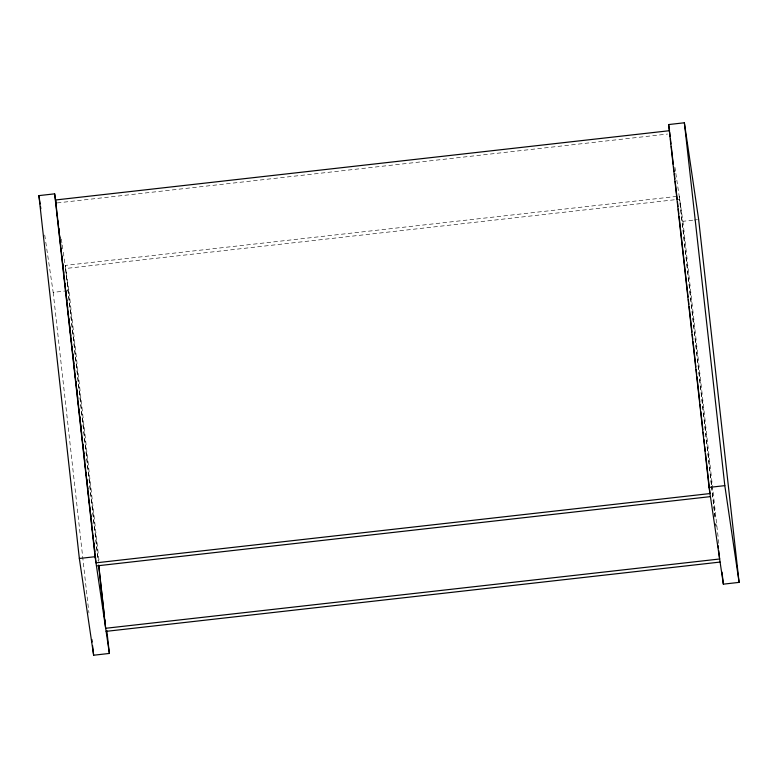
<?xml version="1.0" encoding="UTF-8"?>
<svg xmlns="http://www.w3.org/2000/svg" width="778" height="778" viewBox="0 0 778 778"><rect width="100%" height="100%" fill="white"/><g stroke="black" fill="none" stroke-linecap="round" stroke-linejoin="round"><path stroke-width="0.58" stroke-dasharray="3.89 2.92" d="M57.212 202.922L667.573 134.04M676.782 196.396L65.216 265.415L98.135 560.773M45.776 242.201L53.186 292.363L68.931 290.583L99.03 560.617M675.829 173.338L682.909 221.292L693.033 220.155M694.151 220.028L697.526 219.649M674.944 167.348L675.654 172.142M61.316 239.031L62.026 243.835M62.201 245.031L63.086 251.031M63.261 252.228L68.931 290.583M44.716 235.034L45.601 241.005M682.909 221.292L718.25 538.347M718.386 539.553L718.921 544.376M711.491 484.908L679.641 199.197L65.663 268.488L98.32 561.434M711.627 486.114L715.254 518.663M715.799 523.487L716.061 525.899M679.194 196.134L711.442 485.453M711.578 486.658L714.399 511.973M714.535 513.179L715.07 518.002M715.741 524.032L716.013 526.443M53.186 292.363L88.935 613.035"/><path stroke-width="1.17" d="M106.819 630.54L109.377 653.442L93.632 655.222L79.346 558.478L38.9 195.618L54.645 193.839L56.006 203.058M668.623 124.558L684.368 122.778L698.654 219.522L739.1 582.382L723.355 584.161L709.069 487.417L668.623 124.558L669.527 130.694L55.549 199.985L95.995 562.844L709.974 493.563L705.549 453.778M79.346 558.478L95.091 556.708L109.377 653.442M709.069 487.417L724.814 485.637L739.1 582.382M96.453 565.917L710.431 496.627M106.109 631.357L720.097 562.066M38.9 195.618L40.135 203.982M40.485 206.364L40.835 208.757M684.368 122.778L724.814 485.637M722.013 572.102L723.355 584.161M718.162 545.728L718.434 548.14M718.697 550.552L719.64 558.993L105.662 628.284L98.67 565.596M669.663 131.9L670.198 136.724M670.471 139.136L671.006 143.959M671.278 146.371L673.291 164.45M673.563 166.862L674.098 171.685M674.37 174.097L674.905 178.921M675.178 181.332L677.191 199.411M677.463 201.823L677.998 206.647M678.26 209.058L678.805 213.872M679.068 216.284L688.073 297.06M688.345 299.472L688.88 304.295M689.152 306.707L691.973 332.021M692.245 334.433L692.78 339.247M693.042 341.659L695.872 366.983M696.135 369.394L696.68 374.208M696.942 376.62L699.762 401.934M700.035 404.346L700.57 409.17M700.842 411.581L702.855 429.67M703.127 432.082L703.662 436.896M703.934 439.307L704.469 444.131M704.742 446.543L705.276 451.366M98.728 565.052L104.505 616.886M104.767 619.298L105.04 621.71M57.212 213.901L57.484 216.313M58.019 221.137L58.292 223.549M58.827 228.372L59.099 230.784M59.634 235.608L59.896 238.019M60.441 242.843L60.703 245.245M61.112 248.863L61.374 251.275M61.919 256.098L62.182 258.51M62.726 263.334L62.989 265.745M63.533 270.569L63.796 272.981M64.331 277.795L64.603 280.206M65.012 283.824L65.274 286.236M65.809 291.06L66.081 293.471M66.616 298.295L66.889 300.707M67.423 305.53L67.696 307.932M68.094 311.55L68.503 315.168M68.902 318.786L69.174 321.197M69.709 326.021L69.981 328.433M70.38 332.05L70.788 335.668M71.187 339.276L71.595 342.894M71.994 346.511L72.403 350.129M72.801 353.747L73.074 356.159M73.609 360.982L73.881 363.394M74.28 367.012L74.678 370.62M75.087 374.237L75.485 377.855M75.894 381.473L76.293 385.091M76.701 388.708L77.1 392.326M77.508 395.944L77.771 398.355M78.315 403.169L78.578 405.581M78.986 409.199L79.385 412.817M79.794 416.434L80.192 420.052M80.591 423.67L81 427.287M81.398 430.905L81.671 433.307M82.205 438.131L82.478 440.543M82.876 444.16L83.149 446.572M83.684 451.396L83.956 453.807M84.491 458.631L84.763 461.043M85.298 465.857L85.57 468.268M86.105 473.092L86.377 475.504M86.776 479.122L87.048 481.533M87.583 486.357L87.856 488.769M88.391 493.592L88.653 495.994M89.198 500.818L89.46 503.23M90.005 508.053L90.267 510.465M90.676 514.083L90.938 516.495M91.483 521.318L91.746 523.73M92.29 528.544L92.553 530.956M93.088 535.779L93.36 538.191M93.895 543.015L94.167 545.427M94.566 549.044L94.838 551.456M95.373 556.28L95.645 558.682M54.645 193.839L95.091 556.708M91.892 639.555L92.154 641.967M92.563 645.575L93.632 655.222"/></g></svg>
